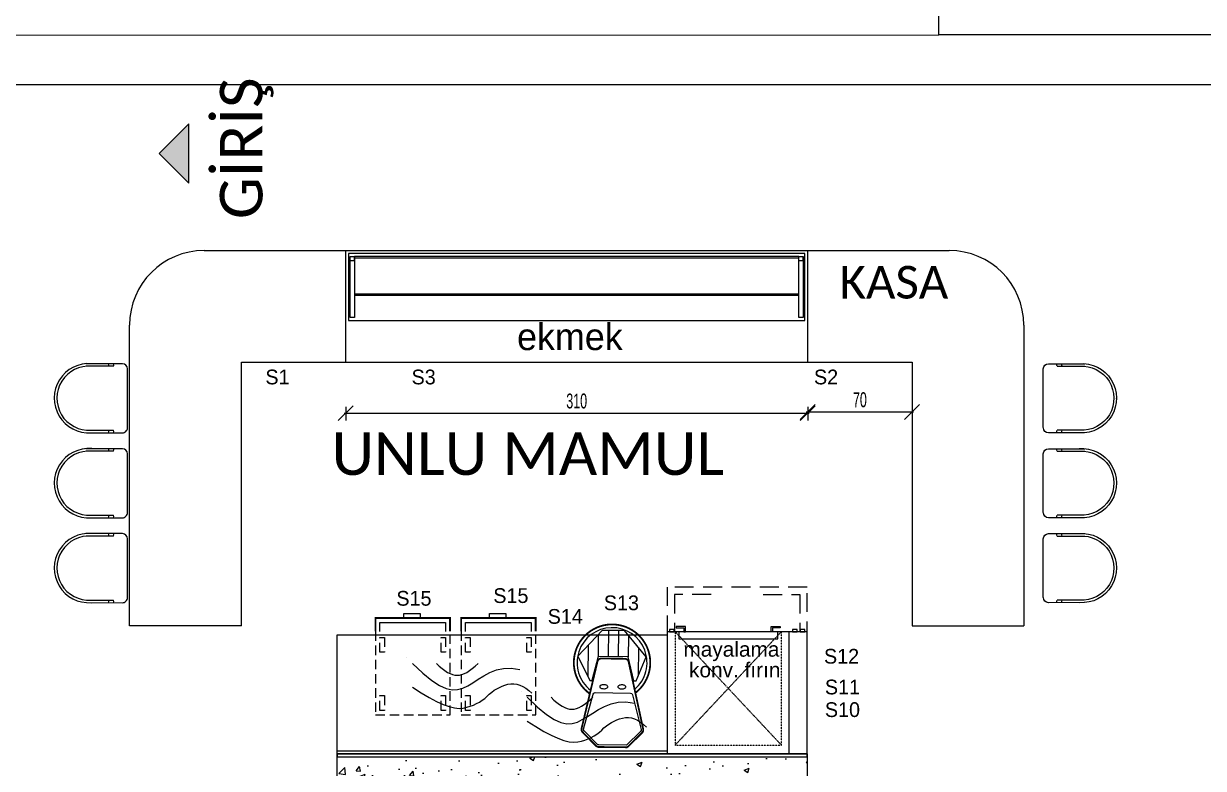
# Model space of a CAD drawing. Header units: centimetres. Extents: x -72470 to -43129, y -18750 to -16337.
# Drawn here: x -70622 to -69830, y -17689 to -17189 of the extents above; entities that cross this region are included whole.
import ezdxf

# ---------------------------------------------------------------- set-up
doc = ezdxf.new("R2010")
doc.units = ezdxf.units.CM
doc.header["$MEASUREMENT"] = 0
for name, pattern in [('Dashed', [0.005644, 0.002822, -0.002822]), ('DUZ', [0]), ('HIDDEN', [9.525, 6.35, -3.175]), ('HIDDENX2', [19.05, 12.7, -6.35])]:
    doc.linetypes.add(name, pattern=pattern)
doc.layers.get('0').update_dxf_attribs({"linetype": 'DUZ', "lineweight": 0})
doc.layers.get('Defpoints').update_dxf_attribs({"lineweight": 0})
for name, color, linetype in [('-DWG_ANA', 7, 'Continuous'), ('-DWG_DETAY1', 7, 'Continuous'), ('-DWG_DETAY2', 7, 'Continuous'), ('002 Çizgi', 7, 'Continuous'), ('11-021_500-BLOK B-str_zemin_kat$0$2DTARAMA1', 253, 'Continuous'), ('CAM', 4, 'Continuous'), ('PLAN', 9, 'Continuous'), ('PRO_OLCU', 173, 'Continuous'), ('S2000-002 Çizgi', 7, 'Continuous'), ('YAZI', 7, 'Continuous')]:
    doc.layers.add(name, color=color, linetype=linetype)
for name, color, linetype, lineweight in [('Auto-Tefris', 32, 'Continuous', 18), ('M-OLCU-IC', 155, 'Continuous', 0), ('TEFRIS', 30, 'Continuous', 9)]:
    doc.layers.add(name, color=color, linetype=linetype, lineweight=lineweight)
doc.styles.add('ARIAL', font='arial.ttf', dxfattribs={"width": 0.6})
doc.styles.get("Standard").update_dxf_attribs({"font": 'candara.ttf'})
doc.styles.add('TAKSİM', font='GOTHIC.TTF', dxfattribs={"height": 20})
doc.styles.add('Yazi-20-Normal', font='arial.ttf', dxfattribs={"height": 10})
doc.dimstyles.new('E_100', dxfattribs={"dimtxt": 10, "dimasz": 10, "dimexe": 5, "dimexo": 30, "dimgap": 3, "dimtad": 1, "dimtoh": 1, "dimdec": 0, "dimzin": 12, "dimdsep": 46, "dimtxsty": 'ARIAL', "dimblk": 'OBLIQUE', "dimcen": 5, "dimdle": 1, "dimclrt": 256, "dimadec": 0, "dimazin": 3, "dimtfac": 1, "dimtdec": 0, "dimtofl": 0, "dimtmove": 2, "dimatfit": 3, "dimldrblk": 'OBLIQUE', "dimfxl": 5, "dimtolj": 1, "dimtzin": 0, "dimarcsym": 0})

# ---------------------------------------------------------------- blocks, each defined once
blk = doc.blocks.new('RT2')
at = {"layer": 'Auto-Tefris'}
for p, q in [((142.9, -17093.6), (115, -17118.6)), ((137.9, -17101.6), (116.8, -17120.5)), ((190.6, -17139), (150.3, -17094)), ((161.1, -17169), (181.7, -17150.5)), ((162.7, -17171), (190.2, -17146.5)), ((114.3, -17166.7), (114.4, -17166.8)), ((114.4, -17166.8), (114.3, -17166.7))]:
    blk.add_line(p, q, dxfattribs=at)
for centre, radius, start, end in [((146.4, -17097.5), 5.25, 41.8311, 131.8311), ((131.5, -17105.6), 2.58, 11.2162, 72.446), ((135.4, -17102.1), 2.58, 11.2162, 72.446), ((140.8, -17143), 35.6, 127.0222, 315.6258), ((140.8, -17143), 32.9, 127.0222, 315.6258), ((186.7, -17142.6), 5.25, 311.8311, 41.8311), ((177, -17156.5), 2.58, 11.2162, 72.446), ((180.9, -17153), 2.58, 11.2162, 72.446)]:
    blk.add_arc(centre, radius, start, end, dxfattribs=at)
blk = doc.blocks.new('_OBLIQUE')
at = {"layer": 'M-OLCU-IC', "linetype": 'ByBlock'}
for p, q in [((-0.5, -0.5), (0.5, 0.5)), ((0, 0), (0, 0))]:
    blk.add_line(p, q, dxfattribs=at)
blk = doc.blocks.new('*D96')
at = {"layer": 'Defpoints', "color": 0, "linetype": 'Continuous', "transparency": 16777216}
for p in [(-70095.51, -17416.31), (-70025.51, -17416.31), (-70025.51, -17449.62)]:
    blk.add_point(p, dxfattribs=at)
at = {"layer": 'TEFRIS', "color": 0, "lineweight": -2, "transparency": 16777216}
for p, q in [((-70096.51, -17449.62), (-70024.51, -17449.62)), ((-70095.51, -17446.31), (-70095.51, -17454.62)), ((-70025.51, -17446.31), (-70025.51, -17454.62))]:
    blk.add_line(p, q, dxfattribs=at)
at = {"layer": 'TEFRIS', "color": 0, "linetype": 'Continuous', "lineweight": -2, "transparency": 16777216, "xscale": 10, "yscale": 10, "zscale": 10, "rotation": 180}
blk.add_blockref('_OBLIQUE', (-70095.51, -17449.62), dxfattribs=at)
at = {"layer": 'TEFRIS', "color": 0, "linetype": 'Continuous', "lineweight": -2, "transparency": 16777216, "xscale": 10, "yscale": 10, "zscale": 10}
blk.add_blockref('_OBLIQUE', (-70025.51, -17449.62), dxfattribs=at)
at = {"layer": 'TEFRIS', "linetype": 'Continuous', "transparency": 16777216, "insert": (-70060.51, -17441.51), "char_height": 10, "attachment_point": 5, "style": 'ARIAL'}
blk.add_mtext('\\A1;70', dxfattribs=at)
blk = doc.blocks.new('*D97')
at = {"layer": 'Defpoints', "color": 0, "linetype": 'Continuous', "transparency": 16777216}
for p in [(-70405.51, -17416.31), (-70095.51, -17416.31), (-70095.51, -17450.46)]:
    blk.add_point(p, dxfattribs=at)
at = {"layer": 'TEFRIS', "color": 0, "lineweight": -2, "transparency": 16777216}
for p, q in [((-70406.51, -17450.46), (-70094.51, -17450.46)), ((-70405.51, -17446.31), (-70405.51, -17455.46)), ((-70095.51, -17446.31), (-70095.51, -17455.46))]:
    blk.add_line(p, q, dxfattribs=at)
at = {"layer": 'TEFRIS', "color": 0, "linetype": 'Continuous', "lineweight": -2, "transparency": 16777216, "xscale": 10, "yscale": 10, "zscale": 10, "rotation": 180}
blk.add_blockref('_OBLIQUE', (-70405.51, -17450.46), dxfattribs=at)
at = {"layer": 'TEFRIS', "color": 0, "linetype": 'Continuous', "lineweight": -2, "transparency": 16777216, "xscale": 10, "yscale": 10, "zscale": 10}
blk.add_blockref('_OBLIQUE', (-70095.51, -17450.46), dxfattribs=at)
at = {"layer": 'TEFRIS', "linetype": 'Continuous', "transparency": 16777216, "insert": (-70250.51, -17442.35), "char_height": 10, "attachment_point": 5, "style": 'ARIAL'}
blk.add_mtext('\\A1;310', dxfattribs=at)
blk = doc.blocks.new('A$C0C391999')
at = {"layer": '-DWG_ANA', "color": 0, "linetype": 'HIDDEN'}
blk.add_lwpolyline([(56, 0.6), (0, 0.6), (0, 50.6), (56, 50.6)], dxfattribs=at)
at = {"layer": '-DWG_ANA', "color": 0, "const_width": 1.2}
blk.add_lwpolyline([(56, 0.6), (65, 0.6), (65, 50.6), (56, 50.6)], dxfattribs=at)
at = {"layer": '-DWG_DETAY1', "color": 0, "linetype": 'HIDDEN'}
for points in [[(3, 44.6), (13, 44.6), (13, 47.6), (3, 47.6)], [(42, 44.6), (52, 44.6), (52, 47.6), (42, 47.6)], [(3, 3.6), (13, 3.6), (13, 6.6), (3, 6.6)], [(42, 3.6), (52, 3.6), (52, 6.6), (42, 6.6)]]:
    blk.add_lwpolyline(points, close=True, dxfattribs=at)
at = {"layer": '-DWG_DETAY1', "color": 0}
for points in [[(56, 3.6), (62, 3.6), (62, 47.6), (56, 47.6)], [(65, 19.6), (68, 19.6), (68, 30.6), (65, 30.6)]]:
    blk.add_lwpolyline(points, dxfattribs=at)
blk = doc.blocks.new('T_MC')
at = {"layer": '-DWG_DETAY2', "color": 0, "linetype": 'Continuous'}
for points in [[(5, 25), (12.23, 29.65), (18.91, 33.59), (25.04, 36.84), (30.62, 39.38), (35.66, 41.21), (40.16, 42.34), (44.1, 42.77), (47.5, 42.5), (50.55, 41.8), (53.44, 40.94), (56.17, 39.92), (58.75, 38.75), (61.17, 37.42), (63.44, 35.94), (65.55, 34.3), (67.5, 32.5), (69.41, 30.7), (71.41, 29.06), (73.48, 27.58), (75.62, 26.25), (77.85, 25.08), (80.16, 24.06), (82.54, 23.2), (85, 22.5), (87.5, 22.07), (90, 22.03), (92.5, 22.38), (95, 23.12), (97.5, 24.26), (100, 25.78), (102.5, 27.7), (105, 30)], [(5, 5), (13.7, 13.24), (21.19, 19.36), (27.65, 23.57), (33.28, 26.09), (38.26, 27.16), (42.79, 26.97), (47.06, 25.76), (51.25, 23.75), (55.54, 21.16), (60.02, 18.26), (64.76, 15.33), (69.84, 12.66), (75.33, 10.51), (81.31, 9.16), (87.84, 8.9), (95, 10)], [(25, 5), (27.46, 7.34), (29.84, 9.38), (32.15, 11.09), (34.38, 12.5), (36.52, 13.59), (38.59, 14.38), (40.59, 14.84), (42.5, 15), (44.41, 14.84), (46.41, 14.38), (48.48, 13.59), (50.62, 12.5), (52.85, 11.09), (55.16, 9.38), (57.54, 7.34), (60, 5)], [(0, 0), (0, 0)]]:
    blk.add_lwpolyline(points, dxfattribs=at)
blk = doc.blocks.new('A$C530A5B7E')
at = {"layer": '-DWG_ANA', "color": 0, "const_width": 1.2}
for points in [[(42.09, 37.13, 3.027737), (11.54, 36.28, 3.027737)], [(37.04, 0.6), (17.91, 0.6, -0.198912), (16, 1.39), (6.97, 10.42, -0.242213), (6.22, 12.77), (16.41, 57.74, -0.366629), (19.07, 60), (34.75, 60, -0.366629), (37.41, 57.74), (47.61, 12.77, -0.242213), (46.85, 10.42), (37.04, 0.6)]]:
    blk.add_lwpolyline(points, format="xyb", dxfattribs=at)
at = {"layer": '-DWG_DETAY1', "color": 0}
for points in [[(41.09, 45.15), (42.44, 45.15), (49.19, 61.35), (34.34, 78.9), (19.49, 78.9), (3.29, 61.35), (11.39, 45.15), (12.74, 45.15)], [(16.79, 76.2), (16.79, 61.35)], [(23.54, 78.9), (23.54, 61.35)], [(30.29, 78.9), (30.29, 61.35)], [(37.04, 74.85), (37.04, 61.35)], [(10.04, 68.66), (10.04, 47.85)], [(43.79, 67.73), (43.79, 48.39)], [(41.09, 45.15), (37.04, 61.35), (16.79, 61.35), (12.74, 45.15)]]:
    blk.add_lwpolyline(points, dxfattribs=at)
blk.add_lwpolyline([(36.48, 1.95), (17.91, 1.95, -0.198912), (16.95, 2.35), (7.92, 11.37, -0.242213), (7.55, 12.55), (13.69, 35.92, -0.366629), (15.02, 37.05), (38.8, 37.05, -0.366629), (40.13, 35.92), (46.28, 12.55, -0.242213), (45.9, 11.37)], format="xyb", close=True, dxfattribs=at)
at = {"layer": '-DWG_DETAY2', "color": 0}
for points in [[(20.84, 39.75, 0.051099), (21.93, 39.86, 0.064948), (22.75, 40.15, 0.104203), (23.37, 40.64, 0.174705), (23.54, 41.1, 0.174705), (23.37, 41.56, 0.104203), (22.75, 42.05, 0.064948), (21.93, 42.34, 0.051099), (20.84, 42.45, 0.051099), (19.75, 42.34, 0.064948), (18.93, 42.05, 0.104203), (18.3, 41.56, 0.174705), (18.14, 41.1, 0.174705), (18.3, 40.64, 0.104203), (18.93, 40.15, 0.064948), (19.75, 39.86, 0.051099)], [(32.99, 39.75, 0.051099), (34.08, 39.86, 0.064948), (34.9, 40.15, 0.104203), (35.52, 40.64, 0.174705), (35.69, 41.1, 0.174705), (35.52, 41.56, 0.104203), (34.9, 42.05, 0.064948), (34.08, 42.34, 0.051099), (32.99, 42.45, 0.051099), (31.9, 42.34, 0.064948), (31.08, 42.05, 0.104203), (30.45, 41.56, 0.174705), (30.29, 41.1, 0.174705), (30.45, 40.64, 0.104203), (31.08, 40.15, 0.064948), (31.9, 39.86, 0.051099)]]:
    blk.add_lwpolyline(points, format="xyb", close=True, dxfattribs=at)
blk.add_arc((26.24, 57.3), 23.47, 310.7165, 232.8649, dxfattribs=at)
blk = doc.blocks.new('A$C08563476')
at = {"layer": 'S2000-002 Çizgi', "linetype": 'Dashed'}
for p, q in [((5.44, 3.54), (76.67, 79.59)), ((5.44, 79.59), (76.67, 3.54))]:
    blk.add_line(p, q, dxfattribs=at)
at = {"layer": 'S2000-002 Çizgi', "linetype": 'HIDDENX2', "ltscale": 10}
blk.add_line((81.85, 85.54), (81.85, 3.54), dxfattribs=at)
at = {"layer": 'S2000-002 Çizgi'}
for points in [[(0, 85.54), (94, 85.54), (94, 3.54), (0, 3.54)], [(1.67, 3.54), (4.73, 3.54), (4.73, 2.12), (1.67, 2.12)], [(84.21, 3.53), (87.28, 3.53), (87.28, 2.12), (84.21, 2.12)], [(89.4, 3.53), (92.46, 3.53), (92.46, 2.12), (89.4, 2.12)]]:
    blk.add_lwpolyline(points, close=True, dxfattribs=at)
at = {"layer": 'S2000-002 Çizgi', "linetype": 'Dashed'}
blk.add_lwpolyline([(5.44, 79.59), (76.67, 79.59), (76.67, 3.54), (5.44, 3.54)], close=True, dxfattribs=at)
at = {"layer": 'S2000-002 Çizgi', "linetype": 'HIDDENX2', "ltscale": 10}
blk.add_lwpolyline([(7.79, 8.25), (74.31, 8.25), (74.31, 3.54), (7.79, 3.54)], close=True, dxfattribs=at)
at = {"layer": 'S2000-002 Çizgi'}
for points in [[(11.27, 0), (6.14, 0), (6.15, 1), (11.27, 1)], [(11.27, 1), (11.27, 3.53), (12.27, 3.53), (12.27, 0), (11.27, 0)], [(70.83, 1), (70.83, 3.53), (69.83, 3.53), (69.83, 0), (70.83, 0)], [(70.83, 0), (75.96, 0), (75.95, 1), (70.83, 1)]]:
    blk.add_lwpolyline(points, dxfattribs=at)
blk = doc.blocks.new('*D99')
at = {"color": 0, "linetype": 'Continuous', "lineweight": -2, "transparency": 16777216}
for p, q in [((-70673.81, -17229.94), (-68748.76, -17229.94)), ((-70672.81, -17226.72), (-70672.81, -17234.94)), ((-68749.76, -17226.72), (-68749.76, -17234.94))]:
    blk.add_line(p, q, dxfattribs=at)
at = {"layer": 'Defpoints', "color": 0, "linetype": 'Continuous', "transparency": 16777216}
for p in [(-70672.81, -17196.72), (-68749.76, -17196.72), (-68749.76, -17229.94)]:
    blk.add_point(p, dxfattribs=at)
at = {"color": 0, "linetype": 'Continuous', "lineweight": -2, "transparency": 16777216, "xscale": 10, "yscale": 10, "zscale": 10, "rotation": 180}
blk.add_blockref('_OBLIQUE', (-70672.81, -17229.94), dxfattribs=at)
at = {"color": 0, "linetype": 'Continuous', "lineweight": -2, "transparency": 16777216, "xscale": 10, "yscale": 10, "zscale": 10}
blk.add_blockref('_OBLIQUE', (-68749.76, -17229.94), dxfattribs=at)
at = {"linetype": 'Continuous', "transparency": 16777216, "insert": (-69711.28, -17221.83), "char_height": 10, "attachment_point": 5, "style": 'ARIAL'}
blk.add_mtext('\\A1;1923', dxfattribs=at)

msp = doc.modelspace()

# ---------------------------------------------------------------- hatches: boundary and pattern name
h = msp.add_hatch()
h.set_pattern_fill('AR-CONC', color=256, scale=5)
h.set_pattern_definition([(50, (-7662.608, 95.458), (35.863009, -3.137607), [3.75, -41.25]), (355, (-7662.608, 95.458), (-6.937567, 37.609607), [3, -33]), (100.451444, (-7659.62, 95.196), (28.925442, 34.472), [3.18701, -35.057106]), (46.1842, (-7662.61, 105.458), (53.362067, -8.275964), [5.625, -61.875]), (96.63564, (-7658.16, 104.77), (46.733097, 48.70593), [4.780517, -52.58569]), (351.18416, (-7662.61, 105.46), (46.733097, 48.70593), [4.5, -49.5]), (21, (-7657.608, 102.958), (29.845353, -20.130945), [3.75, -41.25]), (326, (-7657.608, 102.958), (12.165767, 36.257502), [3, -33]), (71.451445, (-7655.12, 101.28), (42.011119, 16.126558), [3.18701, -35.057106]), (37.5, (-7662.608, 95.458), (0.6079928, 16.6446927), [0, -32.6, 0, -33.5, 0, -33.125]), (7.5, (-7662.608, 95.458), (13.153477, 19.7205856), [0, -19.1, 0, -31.85, 0, -12.625]), (327.5, (-7673.758, 95.458), (26.6911218, -1.1277436), [0, -12.5, 0, -39, 0, -51.75]), (317.5, (-7678.758, 95.458), (29.1593085, 5.005249), [0, -16.25, 0, -25.9, 0, -36.75])])
h.paths.add_polyline_path([(-70319.76, -17734.92), (-70190.15, -17734.92), (-70190.15, -17719.91), (-70319.76, -17719.91)], flags=24)
edge = h.paths.add_edge_path()
edge.add_arc((-70383.66, -17700.57), 4, 90, 180)
edge.add_line((-70387.66, -17700.57), (-70387.66, -17742.57))
edge.add_arc((-70383.66, -17742.57), 4, 180, 270)
edge.add_line((-70383.66, -17746.57), (-70341.66, -17746.57))
edge.add_arc((-70341.66, -17742.57), 4, 270, 360)
edge.add_line((-70337.66, -17742.57), (-70337.66, -17700.57))
edge.add_arc((-70341.66, -17700.57), 4, 0, 90)
edge.add_line((-70341.66, -17696.57), (-70383.66, -17696.57))
h.paths.add_polyline_path([(-70095.87, -17681.14), (-70411.17, -17681.14), (-70411.17, -17761.14), (-70095.87, -17761.14)])
at = {"layer": '11-021_500-BLOK B-str_zemin_kat$0$2DTARAMA1'}
h = msp.add_hatch(dxfattribs=at)
h.set_pattern_fill('ANSI33', color=256, scale=100)
h.set_pattern_definition([(45, (-428811.097, -192582.577), (-17.6776695, 17.6776695), []), (45, (-428793.42, -192582.577), (-17.6776695, 17.6776695), [12.5, -6.25])])
edge = h.paths.add_edge_path()
edge.add_arc((-68749.76, -17111.81), 40, 0, 360)
edge = h.paths.add_edge_path()
edge.add_arc((-69589.76, -17111.81), 40, 0, 360)
edge = h.paths.add_edge_path()
edge.add_arc((-70429.76, -17111.81), 40, 0, 360)
edge = h.paths.add_edge_path()
edge.add_arc((-71269.76, -17111.81), 40, 0, 360)
h.paths.add_polyline_path([(-70137.29, -16946.14), (-69963.53, -16946.14), (-69963.53, -16900.19), (-70137.29, -16900.19)], flags=9)
h.paths.add_polyline_path([(-69284.08, -16946.17), (-69110.31, -16946.17), (-69110.31, -16900.19), (-69284.08, -16900.19)], flags=9)
h.paths.add_polyline_path([(-70977.29, -16946.17), (-70822.17, -16946.17), (-70822.17, -16900.19), (-70977.29, -16900.19)], flags=9)
edge = h.paths.add_edge_path()
edge.add_arc((-72109.76, -17111.81), 40, 0, 360)
edge = h.paths.add_edge_path()
edge.add_arc((-70429.76, -17951.81), 40, 0, 360)
edge = h.paths.add_edge_path()
edge.add_arc((-69589.76, -17951.81), 40, 0, 360)
edge = h.paths.add_edge_path()
edge.add_arc((-68749.76, -17951.81), 40, 0, 360)
at = {"layer": 'TEFRIS', "linetype": 'Continuous'}
h = msp.add_hatch(color=0, dxfattribs=at)
h.dxf.hatch_style = 1
h.set_gradient(color1=(255, 0, 0), color2=(255, 255, 0), tint=1)
h.paths.add_polyline_path([(-70530.63, -17276.22), (-70510.63, -17296.22), (-70510.63, -17256.22)])

# ---------------------------------------------------------------- linework, layer by layer
for points in [[(-70399.51, -17348.31), (-70399.51, -17345.31), (-70399.51, -17348.31), (-70402.51, -17348.31), (-70402.51, -17345.31), (-70399.51, -17345.31)], [(-70399.51, -17348.31), (-70399.51, -17386.31), (-70402.51, -17386.31), (-70402.51, -17348.31)], [(-70098.51, -17348.31), (-70098.51, -17345.31), (-70098.51, -17348.31), (-70101.51, -17348.31), (-70101.51, -17345.31), (-70098.51, -17345.31)], [(-70098.51, -17348.31), (-70098.51, -17386.31), (-70101.51, -17386.31), (-70101.51, -17348.31)]]:
    msp.add_lwpolyline(points)
msp.add_lwpolyline([(-70189.87, -17677.14), (-70189.87, -17679.14), (-70411.17, -17679.14), (-70411.17, -17677.14)], close=True)
at = {"layer": '002 Çizgi', "color": 0, "lineweight": 20}
msp.add_lwpolyline([(-70411.17, -17599.14), (-70189.87, -17599.14), (-70189.87, -17679.14), (-70411.17, -17679.14)], close=True, dxfattribs=at)
at = {"layer": 'CAM'}
msp.add_lwpolyline([(-70097.51, -17343.31), (-70403.51, -17343.31), (-70403.51, -17388.31), (-70097.51, -17388.31)], close=True, dxfattribs=at)
msp.add_lwpolyline([(-70101.51, -17345.31), (-70399.51, -17345.31), (-70399.51, -17346.31), (-70101.51, -17346.31), (-70101.51, -17345.31)], dxfattribs=at)
at = {"layer": 'S2000-002 Çizgi', "linetype": 'HIDDENX2'}
msp.add_lwpolyline([(-70189.87, -17679.14), (-70095.87, -17679.14), (-70095.87, -17567.14), (-70189.87, -17567.14)], close=True, dxfattribs=at)
for points in [[(-70160.29, -17572.14), (-70184.87, -17572.14), (-70184.87, -17596.72)], [(-70125.45, -17572.14), (-70100.87, -17572.14), (-70100.87, -17596.72)]]:
    msp.add_lwpolyline(points, dxfattribs=at)
at = {"layer": 'TEFRIS', "color": 0, "linetype": 'Continuous'}
for p, q in [((-70007.52, -17196.55), (-70007.52, -16693.33)), ((-70672.81, -17196.72), (-70007.52, -17196.55)), ((-68754.79, -17196.53), (-70007.52, -17196.55)), ((-70500.51, -17341.31), (-70000.51, -17341.31)), ((-70405.51, -17416.31), (-70405.51, -17341.31)), ((-70095.51, -17416.31), (-70095.51, -17341.31)), ((-70399.51, -17370.31), (-70101.51, -17370.31)), ((-70399.51, -17371.31), (-70101.51, -17371.31)), ((-70550.51, -17593.19), (-70550.51, -17391.31)), ((-69950.51, -17391.31), (-69950.51, -17593.19)), ((-70475.51, -17416.31), (-70025.51, -17416.31)), ((-70475.51, -17593.19), (-70475.51, -17416.31)), ((-70025.51, -17416.31), (-70025.51, -17593.19)), ((-70475.51, -17593.19), (-70550.51, -17593.19)), ((-70025.51, -17593.19), (-69950.51, -17593.19))]:
    msp.add_line(p, q, dxfattribs=at)
for points in [[(-70530.63, -17276.22), (-70510.63, -17296.22), (-70510.63, -17256.22)], [(-70411.17, -17679.14), (-70095.87, -17679.14), (-70095.87, -17761.14), (-70411.17, -17761.14)], [(-70411.17, -17681.14), (-70095.87, -17681.14), (-70095.87, -17679.14), (-70411.17, -17679.14)]]:
    msp.add_lwpolyline(points, close=True, dxfattribs=at)
for points in [[(-70510.63, -17296.22), (-70510.63, -17256.22), (-70530.63, -17276.22)], [(-70510.63, -17296.22), (-70530.63, -17276.22)]]:
    msp.add_lwpolyline(points, dxfattribs=at)
for centre, start, end in [((-70500.51, -17391.31), 90, 180), ((-70000.51, -17391.31), 0, 90)]:
    msp.add_arc(centre, 50, start, end, dxfattribs=at)

# ---------------------------------------------------------------- block references
at = {"layer": 'PLAN', "color": 0, "linetype": 'Continuous', "xscale": -0.8, "yscale": 0.8, "zscale": 0.8, "rotation": 180}
for p in [(-70364.66, -17614.39), (-70287.73, -17637.12)]:
    msp.add_blockref('T_MC', p, dxfattribs=at)
at = {"layer": 'PRO_OLCU', "color": 7, "xscale": -1, "rotation": 270.0000000000001}
for p in [(-70386.09, -17652.96), (-70328.61, -17652.96)]:
    msp.add_blockref('A$C0C391999', p, dxfattribs=at)
at = {"layer": 'PRO_OLCU', "color": 7, "rotation": 359.4210178052077}
msp.add_blockref('A$C530A5B7E', (-70253.61, -17674.91), dxfattribs=at)
at = {"layer": 'S2000-002 Çizgi', "xscale": -1, "rotation": 180}
msp.add_blockref('A$C08563476', (-70189.87, -17593.6), dxfattribs=at)
at = {"layer": 'TEFRIS', "color": 0, "linetype": 'Continuous', "extrusion": (-0.072808, 1.493e-14, 0.997346), "xscale": 0.6534000000000042, "yscale": 0.6534000000000042, "zscale": 0.6534000000000042, "rotation": 48.16893366058381}
for p in [(9032.87, -62988.59, 5137.85), (9089.87, -62988.59, 5137.85), (9146.87, -62988.59, 5137.85)]:
    msp.add_blockref('RT2', p, dxfattribs=at)
at = {"layer": 'TEFRIS', "color": 0, "linetype": 'Continuous', "extrusion": (0.072808, 1.493e-14, 0.997346), "xscale": -0.6534000000000042, "yscale": 0.6534000000000042, "zscale": 0.6534000000000042, "rotation": 311.8310663394162}
for p in [(-9032.87, 77127.9, -5090.86), (-9089.87, 77127.9, -5090.86), (-9146.87, 77127.9, -5090.86)]:
    msp.add_blockref('RT2', p, dxfattribs=at)

# ---------------------------------------------------------------- texts
at = {"style": 'TAKSİM'}
for s, height, p in [('ekmek ', 18, (-70290.52, -17408.14)), ('S1', 9.9, (-70459.36, -17431.13, 0)), ('S3', 9.9, (-70361.29, -17431.13, 0)), ('S2', 9.9, (-70091.3, -17431.13, 0)), ('S15', 9.9, (-70371.48, -17579.66, 0)), ('S15', 9.9, (-70306.45, -17577.84, 0)), ('S13', 9.9, (-70232.29, -17582.7, 0)), ('S14', 9.9, (-70269.98, -17591.81, 0)), ('S12', 9.9, (-70084.59, -17618.54, 0)), ('S11', 9.9, (-70083.98, -17639.19, 0)), ('S10', 9.9, (-70083.98, -17654.37, 0))]:
    msp.add_text(s, height=height, dxfattribs=at).set_placement(p)
at = {"layer": 'TEFRIS', "color": 0, "linetype": 'Continuous', "insert": (-70489.88, -17320.22), "char_height": 28.529, "attachment_point": 1, "rotation": 90}
msp.add_mtext_dynamic_manual_height_columns('GİRİŞ ', width=559, gutter_width=570.58, heights=[0], dxfattribs=at)
at = {"layer": 'TEFRIS', "color": 0, "linetype": 'Continuous', "attachment_point": 1}
for s, width, insert, char_height in [('KASA    ', 129, (-70074.17, -17351.63, -20.64), 21.91), ('UNLU MAMUL ', 310.4285, (-70415.01, -17463.4), 28.5289)]:
    msp.add_mtext_dynamic_manual_height_columns(s, width=width, gutter_width=570.58, heights=[0], dxfattribs=dict(at, insert=insert, char_height=char_height))
at = {"layer": 'YAZI', "style": 'Yazi-20-Normal'}
for s, p in [('mayalama', (-70178.92, -17613.89)), ('konv. fırın', (-70175.14, -17627.73))]:
    msp.add_text(s, height=10, dxfattribs=at).set_placement(p)

# ---------------------------------------------------------------- dimensions: what is measured, and where the dimension line sits
at = {"color": 0, "linetype": 'Continuous'}
dim = msp.add_linear_dim(base=(-68749.76, -17229.94), p1=(-70672.81, -17196.72), p2=(-68749.76, -17196.72), dimstyle='E_100', dxfattribs=at)
dim.commit()
dim.dimension.update_dxf_attribs({"geometry": '*D99', "text_midpoint": (-69711.28, -17221.83)})
at = {"layer": 'TEFRIS', "color": 0, "linetype": 'Continuous'}
for base, p1, p2, picture, middle in [((-70095.51, -17450.46), (-70405.51, -17416.31), (-70095.51, -17416.31), '*D97', (-70250.51, -17442.35)), ((-70025.51, -17449.62), (-70095.51, -17416.31), (-70025.51, -17416.31), '*D96', (-70060.51, -17441.51))]:
    dim = msp.add_linear_dim(base=base, p1=p1, p2=p2, dimstyle='E_100', override={"dimfxlon": 1}, dxfattribs=at)
    dim.commit()
    dim.dimension.update_dxf_attribs({"geometry": picture, "text_midpoint": middle})

doc.saveas('drawing.dxf')
